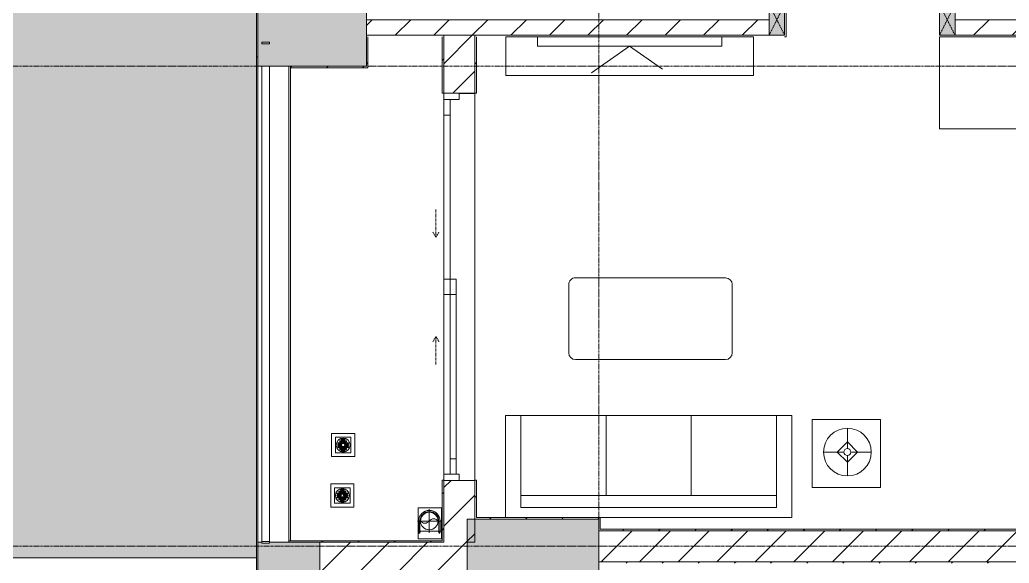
# Model space of a CAD drawing. Header units: millimetres. Extents: x 5357 to 259384, y -16348 to 109893.
# Drawn here: x 104415 to 110803, y 69827 to 73337 of the extents above; entities that cross this region are included whole.
import ezdxf

# ---------------------------------------------------------------- set-up
doc = ezdxf.new("R2010")
doc.units = ezdxf.units.MM
for name, pattern in [('Dash', [6, 3, -3]), ('Grid Line', [22.225, 12.7, -3.175, 3.175, -3.175]), ('IMPORT-CENTER _3_', [10.16, 6.35, -1.27, 1.27, -1.27])]:
    doc.linetypes.add(name, pattern=pattern)
for name, color, linetype, lineweight in [('0-1', 7, 'Continuous', 5), ('A-DOOR', 31, 'Continuous', 9), ('A-DOOR-FRAM', 31, 'Continuous', 9), ('A-DOOR-HDLN', 31, 'Dash', 9), ('A-FLOR-1', 53, 'Continuous', 9), ('A-FLOR-HRAL', 11, 'Continuous', 9), ('A-FLOR-PATT', 8, 'Continuous', 9), ('A-WALL', 113, 'Continuous', 9), ('A-WALL-1', 9, 'Continuous', 18), ('A-WALL-3', 113, 'Continuous', 18), ('A-WALL-PATT', 111, 'Continuous', 9), ('A-WALL-PATT-1', 10, 'Continuous', 9), ('A-WALL-PATT-2', 53, 'Continuous', 9), ('G-IMPT', 8, 'Continuous', 9), ('G-IMPT-2', 8, 'IMPORT-CENTER _3_', 9), ('I-FURN', 30, 'Continuous', 9), ('I-FURN-1', 254, 'Continuous', 9), ('I-WALL-1', 9, 'Continuous', 18), ('I-WALL-2', 53, 'Continuous', 9), ('M-EQPM', 50, 'Continuous', 9), ('M-EQPM-1', 254, 'Continuous', 9), ('M-EQPM-2', 53, 'Continuous', 9), ('S-COLS-1', 253, 'Continuous', 5), ('S-COLS-2', 9, 'Continuous', 18), ('S-COLS-3', 53, 'Continuous', 9), ('S-COLS-4', 254, 'Continuous', 9), ('S-COLS-HDLN-1', 53, 'Dash', 9), ('S-GRID-1', 1, 'Grid Line', 9)]:
    doc.layers.add(name, color=color, linetype=linetype, lineweight=lineweight)
pattern_1 = [(45, (0, 0), (-124.4508, 124.4508), [])]
pattern_2 = [(45, (0, 0), (-116.67262, 116.67262), [])]

# ---------------------------------------------------------------- blocks, each defined once
blk = doc.blocks.new('NCV_TKTC_KET CAU_rvt-1-TKCS_MB CẢNH QUAN CÂY XANH')
at = {"layer": 'S-COLS-1'}
h = blk.add_hatch(color=256, dxfattribs=at)
h.paths.add_polyline_path([(106027.6, 73036.9), (106652.6, 73036.9), (106652.6, 73386.9), (105952.6, 73386.9), (105952.6, 73036.9), (105977.6, 73036.9)])
h.paths.add_polyline_path([(106027.6, 73181.9), (105977.6, 73181.9), (105977.6, 73191.9), (106027.6, 73191.9)])
for points in [[(108152.6, 69761.9), (108152.6, 70111.9), (107302.6, 70111.9), (107302.6, 69761.9), (107477.5, 69761.9), (107477.5, 69769), (107527.5, 69769), (107527.5, 69761.9), (107638.8, 69761.9)], [(106027.6, 69761.9), (106352.4, 69761.9), (106352.4, 69961.9), (106027.6, 69961.9), (106027.6, 69956.9), (105977.6, 69956.9), (105977.6, 69961.9), (105952.4, 69961.9), (105952.4, 69761.9), (105977.6, 69761.9)]]:
    blk.add_hatch(color=256, dxfattribs=at).paths.add_polyline_path(points)
at = {"layer": 'S-COLS-2'}
for p, q in [((105952.6, 73386.9), (105952.6, 73036.9)), ((106652.6, 73036.9), (106652.6, 73386.9)), ((105952.6, 73036.9), (106652.6, 73036.9)), ((108152.6, 70111.9), (107302.6, 70111.9)), ((107302.6, 70111.9), (107302.6, 69761.9)), ((108152.6, 69761.9), (108152.6, 70111.9)), ((105977.6, 69961.9), (105952.4, 69961.9)), ((105952.4, 69961.9), (105952.4, 69761.9)), ((106352.4, 69961.9), (106027.6, 69961.9)), ((106352.4, 69761.9), (106352.4, 69961.9))]:
    blk.add_line(p, q, dxfattribs=at)
blk = doc.blocks.new('HE BEP A1 - HE BEP A 2-842831-TKCS_MB CẢNH QUAN CÂY XANH')
at = {"layer": 'I-FURN'}
for p, q in [((662.4, 594.4), (0, 594.4)), ((0, 594.4), (0, 0)), ((662.4, 0), (662.4, 594.4)), ((662.4, 594.4), (3700, 594.4)), ((662.4, 0), (662.4, 594.4)), ((3700, 594.4), (3700, 0)), ((3700, 594.4), (3700, 0)), ((3175.6, 513.2), (2394, 513.2)), ((844.9, 120.7), (844.9, 476.9)), ((862.4, 494.4), (1706.9, 494.4)), ((1541.1, 452.3), (1528.6, 445.1)), ((1724.4, 476.9), (1724.4, 120.7)), ((2364, 483.2), (2364, 111.2)), ((3205.6, 483.2), (3205.6, 111.2)), ((871.5, 386.8), (871.5, 182.3)), ((876.4, 408.9), (1346.8, 408.9)), ((1298.3, 440.1), (924.9, 440.1)), ((1351.6, 182.3), (1351.6, 386.8)), ((1644.4, 423.2), (1459, 423.2)), ((1602.7, 313.4), (1523.8, 418.4)), ((1566.6, 443.1), (1618.1, 322.3)), ((2474.5, 410.3), (2470.1, 405.9)), ((2470.1, 405.9), (2499.2, 376.7)), ((2503.6, 381.1), (2474.5, 410.3)), ((2692.1, 413), (2663, 383.9)), ((2663, 383.9), (2667.3, 379.5)), ((2667.3, 379.5), (2696.5, 408.6)), ((2696.5, 408.6), (2692.1, 413)), ((2873.2, 408.6), (2877.5, 413)), ((2902.3, 379.5), (2873.2, 408.6)), ((2877.5, 413), (2906.7, 383.9)), ((2906.7, 383.9), (2902.3, 379.5)), ((3066, 381.1), (3095.1, 410.3)), ((3099.5, 405.9), (3070.4, 376.7)), ((3095.1, 410.3), (3099.5, 405.9)), ((871.5, 380.9), (1351.6, 380.9)), ((871.5, 352.9), (1351.6, 352.9)), ((871.5, 324.9), (1351.6, 324.9)), ((1405.6, 369.9), (1405.6, 183.2)), ((1618.1, 322.3), (1602.7, 313.4)), ((1697.8, 183.2), (1697.8, 369.9)), ((2499.2, 376.7), (2503.6, 381.1)), ((3070.4, 376.7), (3066, 381.1)), ((871.5, 296.9), (1351.6, 296.9)), ((871.5, 268.9), (1351.6, 268.9)), ((871.5, 240.9), (1351.6, 240.9)), ((871.5, 212.9), (1351.6, 212.9)), ((2467.4, 188.3), (2496.5, 217.4)), ((2500.9, 213), (2471.8, 183.9)), ((2496.5, 217.4), (2500.9, 213)), ((2660.2, 215.8), (2664.6, 220.2)), ((2689.3, 186.7), (2660.2, 215.8)), ((2664.6, 220.2), (2693.7, 191.1)), ((2905, 220.2), (2875.9, 191.1)), ((2880.3, 186.7), (2909.4, 215.8)), ((2909.4, 215.8), (2905, 220.2)), ((3073.1, 217.4), (3068.7, 213)), ((3068.7, 213), (3097.9, 183.9)), ((3102.3, 188.3), (3073.1, 217.4)), ((871.5, 184.9), (1351.6, 184.9)), ((877.9, 156.9), (1345.2, 156.9)), ((924.9, 128.9), (1298.3, 128.9)), ((1459, 129.9), (1644.4, 129.9)), ((2471.8, 183.9), (2467.4, 188.3)), ((2693.7, 191.1), (2689.3, 186.7)), ((2875.9, 191.1), (2880.3, 186.7)), ((3097.9, 183.9), (3102.3, 188.3)), ((1706.9, 103.2), (862.4, 103.2)), ((3175.6, 81.2), (2394, 81.2)), ((2451.6, 122.3), (2451.6, 118.3)), ((2484.1, 122.3), (2451.6, 122.3)), ((2451.6, 118.3), (2484.1, 118.3)), ((2484.1, 118.3), (2484.1, 122.3)), ((3085.5, 118.3), (3085.5, 122.3)), ((3085.5, 122.3), (3118, 122.3)), ((3118, 118.3), (3085.5, 118.3)), ((3118, 122.3), (3118, 118.3)), ((0, 0), (662.4, 0)), ((3700, 0), (662.4, 0))]:
    blk.add_line(p, q, dxfattribs=at)
for centre, radius in [((1485.9, 449.9), 17.8), ((1592.6, 449.9), 17.8), ((2581.9, 298.5), 142.6), ((2581.9, 298.5), 131.3), ((2581.9, 298.5), 87.2), ((2987.7, 298.5), 142.6), ((2987.7, 298.5), 131.3), ((2987.7, 298.5), 87.2), ((1552.8, 316.6), 22.2), ((2581.9, 298.5), 43.6), ((2581.9, 298.5), 30.9), ((2987.7, 298.5), 43.6), ((2987.7, 298.5), 30.9)]:
    blk.add_circle(centre, radius, dxfattribs=at)
for centre, radius, start, end in [((2394, 483.2), 30, 90, 180), ((3175.6, 483.2), 30, 360, 90), ((862.4, 476.9), 17.5, 90, 180), ((1549.9, 436.9), 17.8, 20.53791, 119.9521), ((1706.9, 476.9), 17.5, 0, 90), ((924.9, 386.8), 53.3, 90, 180), ((1298.3, 386.8), 53.3, 360, 90), ((1459, 369.9), 53.3, 90, 180), ((1537.5, 429.7), 17.8, 119.9521, 219.46175), ((1644.4, 369.9), 53.3, 360, 90), ((924.9, 182.3), 53.3, 180, 270), ((1298.3, 182.3), 53.3, 270, 360), ((1459, 183.2), 53.3, 180, 270), ((1644.4, 183.2), 53.3, 270, 360), ((2485.1, 120.7), 33.5, 163.94189, 180), ((2476.6, 123.1), 24.7, 145.20397, 163.94189), ((2467.8, 120.3), 11.6, 9.9102, 170.0898), ((2471.3, 126.9), 18.1, 120.79762, 145.20397), ((2467.9, 132.6), 11.5, 90, 120.79762), ((2467.9, 132.6), 11.5, 59.20238, 90), ((2464.5, 126.9), 18.1, 34.79603, 59.20238), ((2459.1, 123.1), 24.7, 16.05811, 34.79603), ((2450.6, 120.7), 33.5, 0, 16.05811), ((3119, 120.7), 33.5, 163.94189, 180), ((3110.5, 123.1), 24.7, 145.20397, 163.94189), ((3105.2, 126.9), 18.1, 120.79762, 145.20397), ((3101.8, 120.3), 11.6, 9.9102, 170.0898), ((3101.8, 132.6), 11.5, 90, 120.79762), ((3101.8, 132.6), 11.5, 59.20238, 90), ((3098.4, 126.9), 18.1, 34.79603, 59.20238), ((3093, 123.1), 24.7, 16.05811, 34.79603), ((3084.5, 120.7), 33.5, 0, 16.05811), ((862.4, 120.7), 17.5, 180, 270), ((1706.9, 120.7), 17.5, 270, 360), ((2394, 111.2), 30, 180, 270), ((2485.1, 120.7), 33.5, 180, 196.05811), ((2476.6, 118.2), 24.7, 196.05811, 214.79603), ((2467.8, 120.3), 11.6, 189.71775, 350.28225), ((2471.3, 114.5), 18.1, 214.79603, 239.20238), ((2467.9, 108.8), 11.5, 239.20238, 270), ((2467.9, 108.8), 11.5, 270, 300.79762), ((2464.5, 114.5), 18.1, 300.79762, 325.20397), ((2459.1, 118.2), 24.7, 325.20397, 343.94189), ((2450.6, 120.7), 33.5, 343.94189, 0), ((3119, 120.7), 33.5, 180, 196.05811), ((3110.5, 118.2), 24.7, 196.05811, 214.79603), ((3105.2, 114.5), 18.1, 214.79603, 239.20238), ((3101.8, 120.3), 11.6, 189.71775, 350.28225), ((3101.8, 108.8), 11.5, 239.20238, 270), ((3101.8, 108.8), 11.5, 270, 300.79762), ((3098.4, 114.5), 18.1, 300.79762, 325.20397), ((3093, 118.2), 24.7, 325.20397, 343.94189), ((3084.5, 120.7), 33.5, 343.94189, 0), ((3175.6, 111.2), 30, 270, 0)]:
    blk.add_arc(centre, radius, start, end, dxfattribs=at)
at = {"layer": 'I-FURN-1'}
for p, q in [((3700, 594.4), (0, 594.4)), ((0, 594.4), (0, 0)), ((3700, 0), (3700, 594.4)), ((0, 0), (3700, 0))]:
    blk.add_line(p, q, dxfattribs=at)
blk = doc.blocks.new('G1_SOF - BO TRU - 100x200-V60-TKCS_MB CẢNH QUAN CÂY XANH')
at = {"layer": 'S-COLS-3'}
blk.add_hatch(color=256, dxfattribs=at).paths.add_polyline_path([(50, 100), (-50, 100), (-50, -100), (50, -100)])
at = {"layer": 'S-COLS-2'}
for p, q in [((-50, 100), (-50, -100)), ((50, -100), (50, 100)), ((-50, -100), (50, -100))]:
    blk.add_line(p, q, dxfattribs=at)
at = {"layer": 'S-COLS-HDLN-1'}
for p, q in [((50, 100), (-50, -100)), ((-50, 100), (50, -100))]:
    blk.add_line(p, q, dxfattribs=at)
blk = doc.blocks.new('G1_SOF - BO TRU - 100x200-V58-TKCS_MB CẢNH QUAN CÂY XANH')
at = {"layer": 'S-COLS-3'}
blk.add_hatch(color=256, dxfattribs=at).paths.add_polyline_path([(50, -100), (50, 100), (-50, 100), (-50, -100)])
at = {"layer": 'S-COLS-2'}
for p, q in [((50, 100), (-50, 100)), ((-50, 100), (-50, -100)), ((50, -100), (50, 100)), ((-50, -100), (50, -100))]:
    blk.add_line(p, q, dxfattribs=at)
at = {"layer": 'S-COLS-HDLN-1'}
for p, q in [((50, 100), (-50, -100)), ((-50, 100), (50, -100))]:
    blk.add_line(p, q, dxfattribs=at)
blk = doc.blocks.new('LOBBY_SOFA_1 - LOBBY_SOFA_1-V130-TKCS_MB CẢNH QUAN CÂY XANH')
at = {"layer": 'I-FURN'}
for p, q in [((-2556, 0), (-2556, -660)), ((-1320, 0), (-2556, 0)), ((-708, -660), (-708, 0)), ((-2457, -66), (-2457, -660)), ((-807, -66), (-2457, -66)), ((-807, -660), (-807, -66)), ((-807, -143), (-2457, -143)), ((-1907, -143), (-1907, -660)), ((-1357, -143), (-1357, -660)), ((-3128.2, -193.5), (-2688.2, -193.5)), ((-3128.2, -633.5), (-3128.2, -193.5)), ((-2688.2, -193.5), (-2688.2, -633.5)), ((-2915.4, -269), (-2915.4, -401)), ((-2915.4, -357), (-2981.4, -423)), ((-2849.4, -423), (-2915.4, -357)), ((-2937.4, -423), (-3069.4, -423)), ((-2981.4, -423), (-2915.4, -489)), ((-2915.4, -489), (-2849.4, -423)), ((-2915.4, -445), (-2915.4, -577)), ((-2893.4, -423), (-2761.4, -423)), ((-2688.2, -633.5), (-3128.2, -633.5)), ((-2556, -660), (-708, -660)), ((-1160.3, -1020.5), (-2128.3, -1020.5)), ((-2172.3, -1064.5), (-2172.3, -1504.5)), ((-1116.3, -1504.5), (-1116.3, -1064.5)), ((-2128.3, -1548.5), (-1160.3, -1548.5))]:
    blk.add_line(p, q, dxfattribs=at)
for radius in [154, 22]:
    blk.add_circle((-2915.4, -423), radius, dxfattribs=at)
for centre, start, end in [((-2128.3, -1064.5), 90, 180), ((-1160.3, -1064.5), 0, 90), ((-2128.3, -1504.5), 180, 270), ((-1160.3, -1504.5), 270, 0)]:
    blk.add_arc(centre, 44, start, end, dxfattribs=at)
at = {"layer": 'I-FURN-1'}
for p, q in [((-1320, 0), (-2556, 0)), ((-2556, 0), (-2556, -660)), ((-708, -660), (-708, 0)), ((-2688.2, -193.5), (-3128.2, -193.5)), ((-3128.2, -193.5), (-3128.2, -633.5)), ((-2688.2, -633.5), (-2688.2, -193.5)), ((-3128.2, -633.5), (-2688.2, -633.5)), ((-2556, -660), (-708, -660)), ((-1160.3, -1020.5), (-2128.3, -1020.5)), ((-2172.3, -1064.5), (-2172.3, -1504.5)), ((-1116.3, -1504.5), (-1116.3, -1064.5)), ((-2128.3, -1548.5), (-1160.3, -1548.5))]:
    blk.add_line(p, q, dxfattribs=at)
for centre, start, end in [((-2128.3, -1064.5), 90, 180), ((-1160.3, -1064.5), 0, 90), ((-2128.3, -1504.5), 180, 270), ((-1160.3, -1504.5), 270, 0)]:
    blk.add_arc(centre, 44, start, end, dxfattribs=at)
blk = doc.blocks.new('RES_BAN AN - RES_BAN AN-V80-TKCS_MB CẢNH QUAN CÂY XANH')
at = {"layer": 'I-FURN-1'}
for p, q in [((1600, 0), (0, 0)), ((0, 0), (0, -250)), ((1600, -250), (1600, 0)), ((0, -250), (1600, -250))]:
    blk.add_line(p, q, dxfattribs=at)
blk = doc.blocks.new('KE TIVI-2 - KE TIVI-2-V81-TKCS_MB CẢNH QUAN CÂY XANH')
at = {"layer": 'I-FURN-1'}
for p, q in [((-595.6, 0), (-595.6, -60)), ((595.6, 0), (-595.6, 0)), ((-595.6, -60), (595.6, -60)), ((0, -60), (-245.7, -232.1)), ((213, -209.1), (0, -60)), ((595.6, -60), (595.6, 0))]:
    blk.add_line(p, q, dxfattribs=at)
blk = doc.blocks.new('THU NUOC - THU NUOC-V56-TKCS_MB CẢNH QUAN CÂY XANH')
at = {"layer": 'M-EQPM-2'}
for p, q in [((-66.3, -70.6), (-66.3, 79.4)), ((-66.3, 79.4), (83.7, 79.4)), ((83.7, 79.4), (83.7, -70.6)), ((58.7, 54.4), (-41.3, 54.4)), ((-41.3, 54.4), (-41.3, -45.6)), ((-23.3, 19.6), (40.9, 19.6)), ((40.9, 13.6), (-23.3, 13.6)), ((-23.3, 7.2), (0.7, 7.2)), ((0.7, 1.2), (-23.3, 1.2)), ((-11, 32.1), (28.5, 32.1)), ((28.5, 26.1), (-11, 26.1)), ((-1.1, 44.5), (18.5, 44.5)), ((18.5, 38.5), (-1.1, 38.5)), ((0.7, 7.2), (0.7, 1.2)), ((16.7, 1.2), (16.7, 7.2)), ((16.7, 7.2), (40.9, 7.2)), ((40.9, 1.2), (16.7, 1.2)), ((58.7, -45.6), (58.7, 54.4)), ((-41.3, -45.6), (58.7, -45.6)), ((-23.3, -4.8), (40.9, -4.8)), ((40.9, -10.8), (-23.3, -10.8)), ((-11, -17.3), (28.5, -17.3)), ((28.5, -23.3), (-11, -23.3)), ((-1.1, -29.6), (18.5, -29.6)), ((18.5, -35.6), (-1.1, -35.6)), ((83.7, -70.6), (-66.3, -70.6))]:
    blk.add_line(p, q, dxfattribs=at)
for centre, radius, start, end in [((8.7, 4.4), 45, 0, 180), ((8.7, 4.4), 45, 360, 180), ((8.7, 4.4), 45, 180, 0), ((8.7, 4.4), 45, 180, 360), ((-23.3, 16.6), 3, 90, 270), ((-23.3, 4.2), 3, 90, 270), ((-11, 29.1), 3, 90, 270), ((-1.1, 41.5), 3, 90, 270), ((18.5, 41.5), 3, 270, 90), ((28.5, 29.1), 3, 270, 90), ((40.9, 16.6), 3, 270, 90), ((40.9, 4.2), 3, 270, 90), ((-23.3, -7.8), 3, 90, 270), ((-11, -20.3), 3, 90, 270), ((-1.1, -32.6), 3, 90, 270), ((18.5, -32.6), 3, 270, 90), ((28.5, -20.3), 3, 270, 90), ((40.9, -7.8), 3, 270, 90)]:
    blk.add_arc(centre, radius, start, end, dxfattribs=at)
blk = doc.blocks.new('NCV_TKTC_TANG 1_rvt-1-TKCS_MB CẢNH QUAN CÂY XANH')
at = {"layer": 'A-WALL-PATT-1'}
h = blk.add_hatch(dxfattribs=at)
h.set_pattern_fill('FP_2', color=256, style=0, pattern_type=2)
h.set_pattern_definition(pattern_1)
h.paths.add_polyline_path([(106652.6, 73236.9), (109252.6, 73236.9), (109252.6, 73336.9), (106652.6, 73336.9)])
h = blk.add_hatch(dxfattribs=at)
h.set_pattern_fill('FP_2', color=256, style=0, pattern_type=2)
h.set_pattern_definition(pattern_1)
h.paths.add_polyline_path([(110452.6, 73236.9), (112252.6, 73236.9), (112252.6, 73336.9), (110452.6, 73336.9)])
at = {"layer": 'A-WALL-PATT-2'}
h = blk.add_hatch(dxfattribs=at)
h.set_pattern_fill('FP_10', color=256, style=0, pattern_type=2)
h.set_pattern_definition(pattern_2)
h.paths.add_polyline_path([(109362.6, 73226.9), (109362.6, 73436.9), (109352.6, 73436.9), (109352.6, 73226.9)])
h.paths.add_polyline_path([(109352.6, 74336.9), (109362.6, 74336.9), (109362.6, 76436.9), (109352.6, 76436.9), (109352.6, 74388.5)])
h = blk.add_hatch(dxfattribs=at)
h.set_pattern_fill('FP_10', color=256, style=0, pattern_type=2)
h.set_pattern_definition(pattern_2)
h.paths.add_polyline_path([(106652.6, 73036.9), (106662.6, 73036.9), (106662.6, 73226.9), (106652.6, 73226.9)])
h = blk.add_hatch(dxfattribs=at)
h.set_pattern_fill('FP_10', color=256, style=0, pattern_type=2)
h.set_pattern_definition(pattern_2)
h.paths.add_polyline_path([(107142.6, 69961.9), (107152.6, 69961.9), (107152.6, 70362.4), (107142.6, 70361.9), (107142.6, 69971.9)])
h.paths.add_polyline_path([(107152.6, 72862.4), (107152.6, 73226.9), (107142.6, 73226.9), (107142.6, 72862.4)])
h = blk.add_hatch(dxfattribs=at)
h.set_pattern_fill('FP_10', color=256, style=0, pattern_type=2)
h.set_pattern_definition(pattern_2)
h.paths.add_polyline_path([(107352.6, 70121.9), (107362.6, 70121.9), (107362.6, 70362.4), (107352.6, 70362.4)])
h.paths.add_polyline_path([(107362.6, 72862.4), (107362.6, 73226.9), (107352.6, 73226.9), (107352.6, 72862.4)])
h = blk.add_hatch(dxfattribs=at)
h.set_pattern_fill('FP_10', color=256, style=0, pattern_type=2)
h.set_pattern_definition(pattern_2)
h.paths.add_polyline_path([(106662.6, 73026.9), (106662.6, 73036.9), (106162.6, 73036.9), (106162.6, 73026.9)])
h = blk.add_hatch(dxfattribs=at)
h.set_pattern_fill('FP_10', color=256, style=0, pattern_type=2)
h.set_pattern_definition(pattern_2)
h.paths.add_polyline_path([(107352.6, 70111.9), (108162.6, 70111.9), (108162.6, 70121.9), (107352.6, 70121.9)])
h = blk.add_hatch(dxfattribs=at)
h.set_pattern_fill('FP_10', color=256, style=0, pattern_type=2)
h.set_pattern_definition(pattern_2)
h.paths.add_polyline_path([(111542.6, 70036.9), (111542.6, 70046.9), (108162.6, 70046.9), (108162.6, 70036.9), (110664.8, 70036.9)])
h = blk.add_hatch(dxfattribs=at)
h.set_pattern_fill('FP_10', color=256, style=0, pattern_type=2)
h.set_pattern_definition(pattern_2)
h.paths.add_polyline_path([(106152.6, 69961.9), (107142.6, 69961.9), (107142.6, 69971.9), (106152.6, 69971.9)])
h = blk.add_hatch(dxfattribs=at)
h.set_pattern_fill('FP_10', color=256, style=0, pattern_type=2)
h.set_pattern_definition(pattern_2)
h.paths.add_polyline_path([(111542.6, 69826.9), (111552.6, 69826.9), (111552.6, 69836.9), (108152.6, 69836.9), (108152.6, 69826.9), (110664.8, 69826.9)])
at = {"layer": 'A-FLOR-1'}
for p, q in [((107352.6, 72860.3), (107252.6, 72860.3)), ((107352.6, 72861.9), (107352.6, 70362.4)), ((107352.6, 70362.4), (107352.6, 72860.3)), ((107152.6, 71561.9), (107152.6, 70401.9))]:
    blk.add_line(p, q, dxfattribs=at)
at = {"layer": 'A-WALL-1'}
for p, q in [((109252.6, 73336.9), (106652.6, 73336.9)), ((106652.6, 73336.9), (106652.6, 73236.9)), ((112252.6, 73336.9), (110452.6, 73336.9)), ((106652.6, 73236.9), (109252.6, 73236.9)), ((110452.6, 73236.9), (112252.6, 73236.9))]:
    blk.add_line(p, q, dxfattribs=at)
at = {"layer": 'I-WALL-1'}
for p, q in [((109362.6, 73226.9), (109362.6, 73436.9)), ((106652.6, 73226.9), (106652.6, 73036.9)), ((106662.6, 73036.9), (106662.6, 73226.9)), ((107142.6, 73226.9), (107142.6, 72862.4)), ((107152.6, 72862.4), (107152.6, 73226.9)), ((107352.6, 73226.9), (107352.6, 72862.4)), ((107362.6, 72862.4), (107362.6, 73226.9)), ((109352.6, 73226.9), (109362.6, 73226.9)), ((106652.6, 73036.9), (106162.6, 73036.9)), ((106162.6, 73036.9), (106162.6, 73026.9)), ((106162.6, 73026.9), (106662.6, 73026.9)), ((106662.6, 73026.9), (106662.6, 73036.9)), ((107142.6, 72862.4), (107152.6, 72862.4)), ((107352.6, 72862.4), (107362.6, 72862.4)), ((107142.6, 70362.4), (107142.6, 69971.9)), ((107152.6, 70362.4), (107142.6, 70362.4)), ((107152.6, 69961.9), (107152.6, 70361.9)), ((107352.6, 70362.4), (107352.6, 70121.9)), ((107362.6, 70362.4), (107352.6, 70362.4)), ((107362.6, 70121.9), (107362.6, 70362.4)), ((107352.6, 70121.9), (107352.6, 70111.9)), ((107352.6, 70111.9), (108152.6, 70111.9)), ((108162.6, 70121.9), (107362.6, 70121.9)), ((108152.6, 70111.9), (108152.6, 70036.9)), ((108162.6, 70111.9), (108162.6, 70121.9)), ((108162.6, 70046.9), (108162.6, 70111.9)), ((108152.6, 70036.9), (108162.6, 70036.9)), ((111542.6, 70046.9), (108162.6, 70046.9)), ((108162.6, 70036.9), (111542.6, 70036.9)), ((107142.6, 69971.9), (106152.6, 69971.9)), ((106152.6, 69971.9), (106152.6, 69961.9)), ((106152.6, 69961.9), (107142.6, 69961.9)), ((107142.6, 69961.9), (107152.6, 69961.9)), ((111552.6, 69836.9), (108152.6, 69836.9)), ((108152.6, 69836.9), (108152.6, 69826.9))]:
    blk.add_line(p, q, dxfattribs=at)
at = {"layer": 'I-WALL-2'}
blk.add_line((106162.6, 73026.9), (106162.6, 69971.9), dxfattribs=at)
at = {"layer": 'I-FURN-1'}
for name, p in [('RES_BAN AN - RES_BAN AN-V80-TKCS_MB CẢNH QUAN CÂY XANH', (107552.2, 73226.9)), ('KE TIVI-2 - KE TIVI-2-V81-TKCS_MB CẢNH QUAN CÂY XANH', (108352.2, 73226.9)), ('HE BEP A1 - HE BEP A 2-842831-TKCS_MB CẢNH QUAN CÂY XANH', (110352.6, 72632.6))]:
    blk.add_blockref(name, p, dxfattribs=at)
at = {"layer": 'I-FURN-1', "rotation": 180}
blk.add_blockref('LOBBY_SOFA_1 - LOBBY_SOFA_1-V130-TKCS_MB CẢNH QUAN CÂY XANH', (106842.6, 70121.9), dxfattribs=at)
at = {"layer": 'M-EQPM-1'}
blk.add_blockref('THU NUOC - THU NUOC-V56-TKCS_MB CẢNH QUAN CÂY XANH', (106493.8, 70585.8), dxfattribs=at)
at = {"layer": 'S-COLS-4'}
for name, p in [('G1_SOF - BO TRU - 100x200-V60-TKCS_MB CẢNH QUAN CÂY XANH', (109302.6, 73336.9)), ('G1_SOF - BO TRU - 100x200-V58-TKCS_MB CẢNH QUAN CÂY XANH', (110402.6, 73336.9))]:
    blk.add_blockref(name, p, dxfattribs=at)
blk = doc.blocks.new('TKTC_XREF_251221_MB TANG 1 - TKTC_XREF_260130_MB TANG 1_dwg_THU NUOC - THU NUOC-444531-TKCS_MB TẦNG 1-4202120-TKCS_MB CẢNH QUAN CÂY XANH')
at = {"layer": 'M-EQPM'}
for p, q in [((-23.3, 10.8), (40.9, 10.8)), ((40.9, 4.8), (-23.3, 4.8)), ((-11, 23.3), (28.5, 23.3)), ((28.5, 17.3), (-11, 17.3)), ((-1.1, 35.6), (18.5, 35.6)), ((18.5, 29.6), (-1.1, 29.6)), ((-23.3, -13.6), (40.9, -13.6)), ((40.9, -19.6), (-23.3, -19.6)), ((-11, -26.1), (28.5, -26.1)), ((28.5, -32.1), (-11, -32.1)), ((-1.1, -38.5), (18.5, -38.5)), ((18.5, -44.5), (-1.1, -44.5))]:
    blk.add_line(p, q, dxfattribs=at)
at = {"layer": 'M-EQPM', "flags": 128}
for points in [[(83.7, -79.4), (83.7, 70.6), (-66.3, 70.6), (-66.3, -79.4)], [(58.7, -54.4), (58.7, 45.6), (-41.3, 45.6), (-41.3, -54.4)]]:
    blk.add_lwpolyline(points, close=True, dxfattribs=at)
for points in [[(-23.3, -1.2), (0.7, -1.2), (0.7, -7.2), (-23.3, -7.2)], [(40.9, -7.2), (16.7, -7.2), (16.7, -1.2), (40.9, -1.2)]]:
    blk.add_lwpolyline(points, dxfattribs=at)
at = {"layer": 'M-EQPM'}
for centre, radius, start, end in [((8.7, -4.4), 45, 360, 180), ((8.7, -4.4), 45, 360, 180), ((-23.3, 7.8), 3, 90, 270), ((-11, 20.3), 3, 90, 270), ((-1.1, 32.6), 3, 90, 270), ((18.5, 32.6), 3, 270, 90), ((28.5, 20.3), 3, 270, 90), ((40.9, 7.8), 3, 270, 90), ((8.7, -4.4), 45, 180, 360), ((8.7, -4.4), 45, 180, 360), ((-23.3, -4.2), 3, 90, 270), ((-23.3, -16.6), 3, 90, 270), ((-11, -29.1), 3, 90, 270), ((-1.1, -41.5), 3, 90, 270), ((18.5, -41.5), 3, 270, 90), ((28.5, -29.1), 3, 270, 90), ((40.9, -4.2), 3, 270, 90), ((40.9, -16.6), 3, 270, 90)]:
    blk.add_arc(centre, radius, start, end, dxfattribs=at)
blk = doc.blocks.new('TKTC_XREF_251221_MB TANG 1 - TKTC_XREF_260130_MB TANG 1_dwg_CUM U_DN100-4202112-TKCS_MB CẢNH QUAN CÂY XANH')
at = {"layer": 'G-IMPT'}
blk.add_hatch(color=256, dxfattribs=at).paths.add_polyline_path([(0, 61), (0, 57), (14.8, 55.1), (28.5, 49.4), (40.3, 40.3), (49.4, 28.5), (55.1, 14.8), (57, 0), (55.1, -14.8), (49.4, -28.5), (40.3, -40.3), (28.5, -49.4), (14.8, -55.1), (0, -57), (0, -61), (15.8, -58.9), (30.5, -52.8), (43.1, -43.1), (52.8, -30.5), (58.9, -15.8), (61, 0), (58.9, 15.8), (52.8, 30.5), (43.1, 43.1), (30.5, 52.8), (15.8, 58.9)])
for p, q in [((-79.1, 66.6), (-79.1, 63.4)), ((-76.6, 66.6), (-76.6, 63.4)), ((-74.6, 66.6), (-74.6, 63.4)), ((-72.7, 69.3), (-72.7, 60.7)), ((-66.9, 67.9), (-71.7, 67.9)), ((-65, 69), (0, 69)), ((-66.9, 62.1), (-71.7, 62.1)), ((-79.1, -63.4), (-79.1, -66.6)), ((-76.6, -63.4), (-76.6, -66.6)), ((-74.6, -63.4), (-74.6, -66.6)), ((-72.7, -60.7), (-72.7, -69.3)), ((-66.9, -62.1), (-71.7, -62.1)), ((-66.9, -67.9), (-71.7, -67.9)), ((-65, -69), (0, -69))]:
    blk.add_line(p, q, dxfattribs=at)
at = {"layer": 'G-IMPT', "flags": 128}
for points in [[(-72.7, 67.6), (-78.1, 67.6), (-78.1, 62.4), (-72.7, 62.4)], [(-71.7, 59.2), (-66.9, 59.2), (-66.9, 70.8), (-71.7, 70.8)], [(-66.9, 70.8), (-66.9, 72.7), (-65, 72.7), (-65, 57.3), (-66.9, 57.3), (-66.9, 59.2)], [(-65, 61), (0, 61), (0, 57)], [(-72.7, -62.4), (-78.1, -62.4), (-78.1, -67.6), (-72.7, -67.6)], [(-71.7, -70.8), (-66.9, -70.8), (-66.9, -59.2), (-71.7, -59.2)], [(-66.9, -59.2), (-66.9, -57.3), (-65, -57.3), (-65, -72.7), (-66.9, -72.7), (-66.9, -70.8)], [(-65, -61), (0, -61), (0, -57)]]:
    blk.add_lwpolyline(points, dxfattribs=at)
at = {"layer": 'G-IMPT'}
for centre, radius, start, end in [((-78.1, 66.6), 0.96, 90, 180), ((-71.1, 69.3), 1.56, 112.61986, 247.38014), ((-67.9, 65), 4.8, 143.1301, 216.8699), ((0, 0), 69, 270, 90), ((-78.1, 63.4), 0.96, 180, 270), ((-71.1, 60.7), 1.56, 112.61986, 247.38014), ((0, 0), 61, 270, 90), ((0, 0), 57, 270, 90), ((-78.1, -63.4), 0.96, 90, 180), ((-71.1, -60.7), 1.56, 112.61986, 247.38014), ((-67.9, -65), 4.8, 143.1301, 216.8699), ((-78.1, -66.6), 0.96, 180, 270), ((-71.1, -69.3), 1.56, 112.61986, 247.38014)]:
    blk.add_arc(centre, radius, start, end, dxfattribs=at)
blk = doc.blocks.new('TKTC_XREF_251221_MB TANG 1 - TKTC_XREF_260130_MB TANG 1_dwg_$cc-V296-TKCS_MB CẢNH QUAN CÂY XANH')
at = {"layer": 'G-IMPT'}
blk.add_circle((0, 0), 0.5, dxfattribs=at)
for centre, radius, start, end in [((0, 0), 0.5, 90, 270), ((0.188, 0.25), 0.313, 126.8699, 233.1301), ((-0.188, -0.25), 0.313, 306.8699, 53.1301)]:
    blk.add_arc(centre, radius, start, end, dxfattribs=at)
at = {"layer": 'G-IMPT-2'}
for p, q in [((0, -0.673), (0, 0.673)), ((-0.673, 0), (0.673, 0))]:
    blk.add_line(p, q, dxfattribs=at)
blk = doc.blocks.new('TKTC_XREF_251221_MB TANG 1 - TKTC_XREF_260130_MB TANG 1_dwg-4202109-TKCS_MB CẢNH QUAN CÂY XANH')
at = {"layer": 'G-IMPT', "flags": 128}
blk.add_lwpolyline([(-96164.7, -331311.9), (-96164.7, -331162.2), (-96014.3, -331162.2), (-96014.3, -331311.9)], close=True, dxfattribs=at)
blk.add_lwpolyline([(-96014.2, -331362), (-96014.5, -331312), (-96164.9, -331312), (-96164.6, -331361.8), (-96014.2, -331361.8)], dxfattribs=at)
blk.add_blockref('TKTC_XREF_251221_MB TANG 1 - TKTC_XREF_260130_MB TANG 1_dwg_THU NUOC - THU NUOC-444531-TKCS_MB TẦNG 1-4202120-TKCS_MB CẢNH QUAN CÂY XANH', (-96663, -331077.7))
for name, p, xscale, yscale, zscale, rotation in [('TKTC_XREF_251221_MB TANG 1 - TKTC_XREF_260130_MB TANG 1_dwg_$cc-V296-TKCS_MB CẢNH QUAN CÂY XANH', (-96093.2, -331247), 113.7150000000073, 113.7150000000073, 113.7150000000073, 269.9990086637467), ('TKTC_XREF_251221_MB TANG 1 - TKTC_XREF_260130_MB TANG 1_dwg_CUM U_DN100-4202112-TKCS_MB CẢNH QUAN CÂY XANH', (-96092.3, -331247), 0.9975000000000007, 0.9975000000000007, 0.9975000000000007, 90.00099133829464)]:
    blk.add_blockref(name, p, dxfattribs=dict(xscale=xscale, yscale=yscale, zscale=zscale, rotation=rotation))
blk = doc.blocks.new('TKTC_XREF_251221_MB TANG 1 - TKTC_XREF_251221_MB TANG 1-2038492-TKCS_MB CẢNH QUAN CÂY XANH')
blk.add_blockref('TKTC_XREF_251221_MB TANG 1 - TKTC_XREF_260130_MB TANG 1_dwg-4202109-TKCS_MB CẢNH QUAN CÂY XANH', (169499.1, 384109.7))
blk = doc.blocks.new('Railing - 50 x 10mm-1251311-TKCS_MB CẢNH QUAN CÂY XANH')
at = {"layer": 'A-FLOR-HRAL'}
for p, q in [((25, 5), (-25, 5)), ((-25, 5), (-25, -5)), ((25, -5), (25, 5)), ((-25, -5), (25, -5))]:
    blk.add_line(p, q, dxfattribs=at)
blk = doc.blocks.new('Railing - Railing-3240664-TKCS_MB CẢNH QUAN CÂY XANH')
at = {"layer": 'A-FLOR-HRAL'}
for p, q in [((105977.6, 73036.9), (105977.6, 69966.9)), ((106027.6, 69966.9), (106027.6, 73036.9))]:
    blk.add_line(p, q, dxfattribs=at)
at = {"extrusion": (0, 0, -1), "zscale": -1}
for p in [(-106002.6, 73186.9), (-106002.6, 69961.9)]:
    blk.add_blockref('Railing - 50 x 10mm-1251311-TKCS_MB CẢNH QUAN CÂY XANH', p, dxfattribs=at)
blk = doc.blocks.new('DEG_02-DEG_03 - DEG_02-2500x2400mm-CỬA ĐI 02 CÁNH TRƯỢT-841416-TKCS_MB CẢNH QUAN CÂY XANH')
at = {"layer": 'A-DOOR'}
for p, q in [((-1210, -100), (-1210, -60)), ((-1210, -60), (-1110, -60)), ((-1110, -60), (-1110, -100)), ((-50, -60), (-1110, -60)), ((-50, -60), (-50, -20)), ((-50, -20), (50, -20)), ((50, -60), (-50, -60)), ((-50, -100), (-50, -60)), ((-50, -60), (50, -60)), ((50, -20), (50, -60)), ((1110, -20), (50, -20)), ((50, -60), (1110, -60)), ((50, -60), (50, -100)), ((1110, -60), (1110, -20)), ((1110, -20), (1210, -20)), ((1210, -60), (1110, -60)), ((1210, -20), (1210, -60)), ((-1110, -100), (-1210, -100)), ((-1110, -100), (-50, -100)), ((50, -100), (-50, -100))]:
    blk.add_line(p, q, dxfattribs=at)
at = {"layer": 'A-DOOR-FRAM'}
for p, q in [((-1250, 0), (-1210, 0)), ((-1250, -100), (-1250, 0)), ((-1210, 0), (-1210, -100)), ((1210, -100), (1210, 0)), ((1210, 0), (1250, 0)), ((1250, 0), (1250, -100)), ((-1210, -100), (-1250, -100)), ((1250, -100), (1210, -100))]:
    blk.add_line(p, q, dxfattribs=at)
at = {"layer": 'A-DOOR-HDLN'}
for p, q in [((-500.4, -151.1), (-320.4, -151.1)), ((-320.4, -151.1), (-355, -131.1)), ((-320.4, -151.1), (-355, -171.1)), ((320.4, -151.1), (355, -131.1)), ((320.4, -151.1), (355, -171.1)), ((500.4, -151.1), (320.4, -151.1))]:
    blk.add_line(p, q, dxfattribs=at)

msp = doc.modelspace()

# ---------------------------------------------------------------- hatches: boundary and pattern name
at = {"layer": 'A-FLOR-PATT'}
h = msp.add_hatch(dxfattribs=at)
h.set_pattern_fill('FP_23', color=256, style=0, pattern_type=2)
h.set_pattern_definition([(0, (167.64, 11.2), (558.8, 558.8), [83.82, -16.764, 22.352, -16.764, -419.1]), (0, (167.64, 11.2), (558.8, 558.8), [-139.7, 83.82, -335.28]), (0, (139.7, 27.94), (558.8, 558.8), [55.88, -41.91, 83.82, -41.91, -335.28]), (0, (139.7, 27.94), (558.8, 558.8), [-223.52, 55.88, -279.4]), (0, (335.3, 251.46), (558.8, 558.8), [69.85, -27.94, 69.85, -391.16]), (0, (55.9, 363.2), (558.8, 558.8), [27.94, -55.88, 27.94, -447.04]), (90, (111.76, 363.2), (-558.8, 558.8), [50.292, -508.508]), (90, (279.4, 27.94), (-558.8, 558.8), [55.88, -502.92]), (90, (419.1, 251.46), (-558.8, 558.8), [55.88, -502.92]), (45, (352.04, 22.35), (0, 558.7996), [55.88, -734.383]), (135, (206.76, 22.35), (-558.7996, 0), [55.88, -734.383]), (63.435, (335.28, 25.15), (-0.0005, 558.8001), [55.88, -1193.635]), (75.964, (307.34, 27.94), (-0.00237, 558.80038), [55.88, -2248.111]), (75.964, (447.04, 251.46), (-0.00237, 558.80038), [44.704, -2259.287]), (75.964, (122.94, 363.22), (-0.00237, 558.80038), [39.116, -2264.875]), (104.036, (251.46, 27.94), (0.00237, 558.80038), [55.88, -2248.111]), (104.036, (391.16, 251.46), (0.00237, 558.80038), [44.704, -2259.287]), (104.036, (100.58, 363.22), (0.00237, 558.80038), [39.116, -2264.875]), (116.565, (223.52, 25.15), (0.0005, 558.8001), [55.88, -1193.634])])
h.paths.add_polyline_path([(97852.6, 69861.9), (105942.6, 69861.9), (105942.6, 78136.9), (98228.6, 78136.9), (98146.7, 77994.2), (98071.4, 77839.5), (98011.6, 77693.5), (97970.7, 77572.9), (97940.2, 77470.6), (97902.1, 77309.5), (97874.8, 77146.7), (97857.3, 76955.3), (97852.6, 76818.2), (97852.6, 69871.9)])
at = {"layer": 'A-WALL-PATT'}
h = msp.add_hatch(dxfattribs=at)
h.set_pattern_fill('FP_1', color=256, style=0, pattern_type=2)
h.set_pattern_definition(pattern_1)
h.paths.add_polyline_path([(107302.6, 69961.9), (107352.6, 69961.9), (107352.6, 70361.9), (107152.6, 70361.9), (107152.6, 69961.9), (107252.6, 69961.9)])
h.paths.add_polyline_path([(107252.6, 72861.9), (107352.6, 72861.9), (107352.6, 73236.9), (107152.6, 73236.9), (107152.6, 72861.9)])
h = msp.add_hatch(dxfattribs=at)
h.set_pattern_fill('FP_1', color=256, style=0, pattern_type=2)
h.set_pattern_definition(pattern_1)
h.paths.add_polyline_path([(111552.6, 69836.9), (111552.6, 70036.9), (108152.6, 70036.9), (108152.6, 69836.9), (110664.8, 69836.9)])
h = msp.add_hatch(dxfattribs=at)
h.set_pattern_fill('FP_1', color=256, style=0, pattern_type=2)
h.set_pattern_definition(pattern_1)
h.paths.add_polyline_path([(107302.6, 69761.9), (107302.6, 69961.9), (106352.4, 69961.9), (106352.4, 69761.9), (107033.5, 69761.9)])

# ---------------------------------------------------------------- linework, layer by layer
at = {"layer": 'A-WALL'}
for p, q in [((105942.6, 69761.9), (105942.6, 73098.5)), ((105952.6, 69961.9), (105952.6, 73036.9)), ((106152.6, 73036.9), (106152.6, 69971.9)), ((107352.6, 72861.9), (107352.6, 70362.4)), ((107152.6, 70401.9), (107152.6, 71561.9)), ((97852.6, 69861.9), (105942.6, 69861.9))]:
    msp.add_line(p, q, dxfattribs=at)
at = {"layer": 'A-WALL-3'}
for p, q in [((105942.6, 76536.9), (105942.6, 73098.5)), ((105952.6, 73098.5), (105952.6, 73386.9)), ((107152.6, 73236.9), (107152.6, 72861.9)), ((107352.6, 73236.9), (107152.6, 73236.9)), ((107352.6, 72861.9), (107352.6, 73236.9)), ((105942.6, 73098.5), (105952.6, 73098.5)), ((107252.6, 72861.9), (107352.6, 72861.9)), ((107152.6, 70361.9), (107152.6, 69961.9)), ((107352.6, 70361.9), (107252.6, 70361.9)), ((107352.6, 69961.9), (107352.6, 70361.9)), ((111552.6, 70036.9), (108152.6, 70036.9)), ((108152.6, 70036.9), (108152.6, 69836.9)), ((107152.6, 69961.9), (106352.4, 69961.9)), ((106352.4, 69961.9), (106352.4, 69761.9)), ((107302.6, 69761.9), (107302.6, 69961.9)), ((107302.6, 69961.9), (107352.6, 69961.9)), ((108152.6, 69836.9), (111552.6, 69836.9))]:
    msp.add_line(p, q, dxfattribs=at)
at = {"layer": 'S-GRID-1'}
for p, q in [((105952.6, 20960.6), (105952.6, 80482.7)), ((108152.6, 20960.6), (108152.6, 80482.7)), ((130319.3, 73036.9), (29351.8, 73036.9)), ((130319.3, 69936.9), (29351.8, 69936.9))]:
    msp.add_line(p, q, dxfattribs=at)

# ---------------------------------------------------------------- block references
at = {"layer": '0-1'}
for name in ['NCV_TKTC_KET CAU_rvt-1-TKCS_MB CẢNH QUAN CÂY XANH', 'NCV_TKTC_TANG 1_rvt-1-TKCS_MB CẢNH QUAN CÂY XANH']:
    msp.add_blockref(name, (0, 0), dxfattribs=at)
at = {"layer": 'A-DOOR', "rotation": 270.0000000000002}
msp.add_blockref('DEG_02-DEG_03 - DEG_02-2500x2400mm-CỬA ĐI 02 CÁNH TRƯỢT-841416-TKCS_MB CẢNH QUAN CÂY XANH', (107252.6, 71611.9), dxfattribs=at)
at = {"layer": 'A-FLOR-HRAL'}
msp.add_blockref('Railing - Railing-3240664-TKCS_MB CẢNH QUAN CÂY XANH', (0, 0), dxfattribs=at)
at = {"layer": 'M-EQPM'}
msp.add_blockref('TKTC_XREF_251221_MB TANG 1 - TKTC_XREF_251221_MB TANG 1-2038492-TKCS_MB CẢNH QUAN CÂY XANH', (33652.6, 17236.9), dxfattribs=at)

doc.saveas('drawing.dxf')
